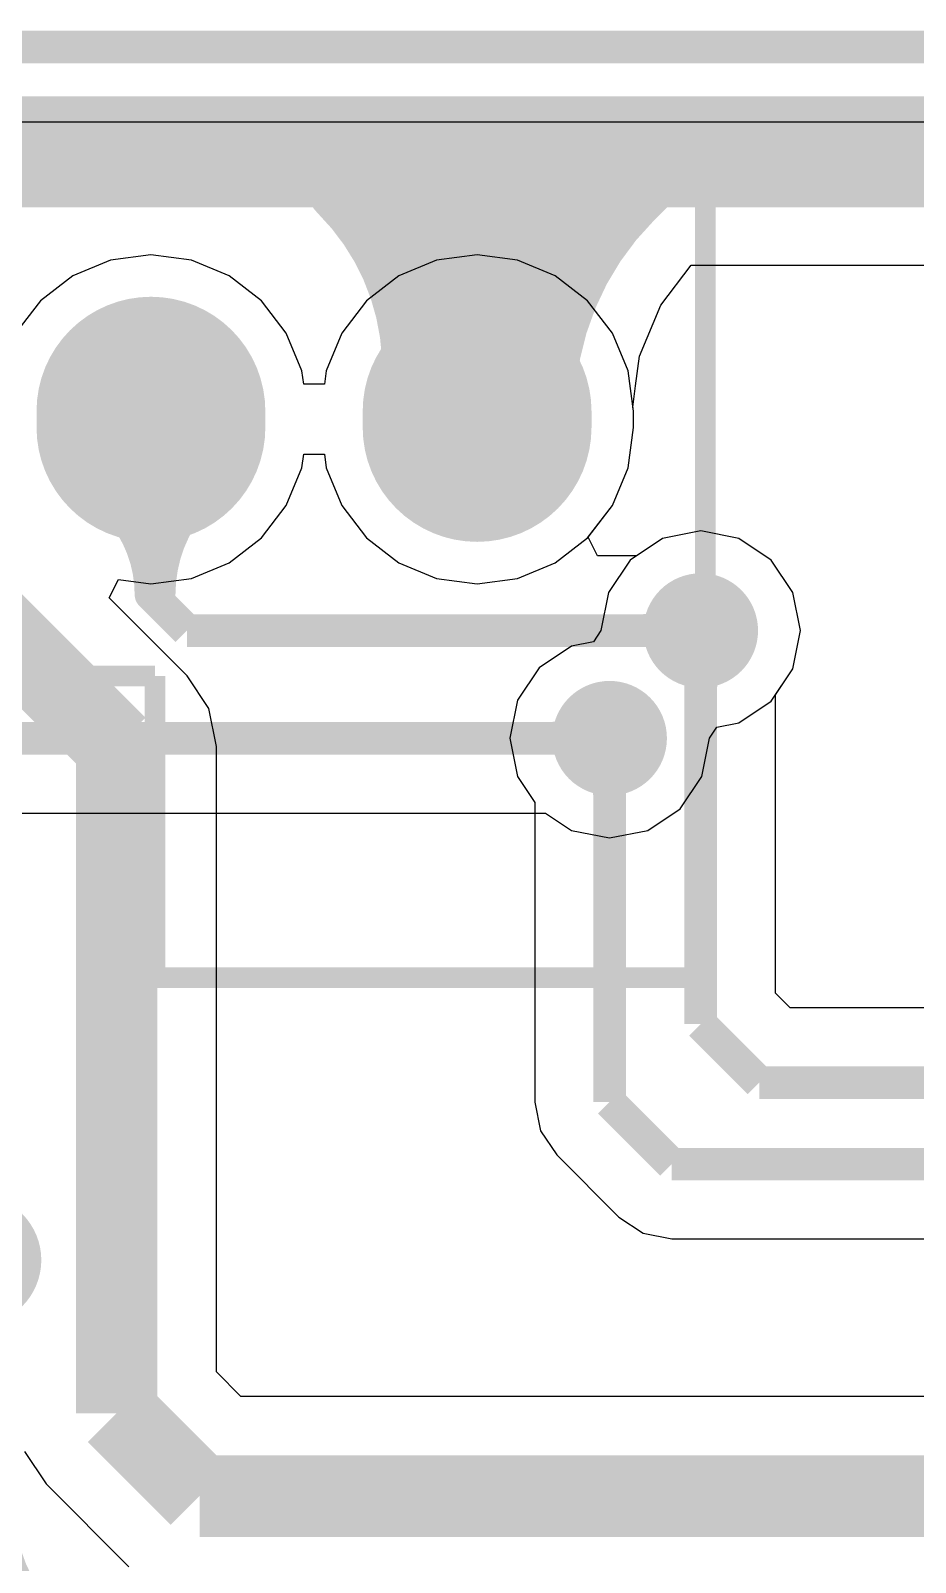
# Model space of a CAD drawing. Extents: x 81 to 196, y 150 to 213.
# Drawn here: x 148.12 to 153.55, y 203.75 to 213.14 of the extents above; entities that cross this region are included whole.
import ezdxf

# ---------------------------------------------------------------- set-up
doc = ezdxf.new("R2010")
doc.units = 0
doc.header["$MEASUREMENT"] = 0
for name, color, linetype in [('BOTTOMLAYER', 5, 'CONTINUOUS'), ('BOTTOMOVERLAY', 54, 'CONTINUOUS'), ('BOTTOMSOLDER', 6, 'CONTINUOUS'), ('KEEPOUTLAYER', 6, 'CONTINUOUS'), ('MULTILAYER', 9, 'CONTINUOUS'), ('TOPLAYER', 1, 'CONTINUOUS')]:
    doc.layers.add(name, color=color, linetype=linetype)

msp = doc.modelspace()

# ---------------------------------------------------------------- linework, layer by layer
at = {"layer": 'BOTTOMLAYER'}
for p, q in [((144.865227, 212.584515), (190.235573, 212.584515)), ((148.860772, 211.767821), (148.612774, 211.735172)), ((149.10877, 211.735172), (148.860772, 211.767821)), ((150.860773, 211.767821), (150.612775, 211.735172)), ((151.108771, 211.735172), (150.860773, 211.767821)), ((148.612774, 211.735172), (148.381674, 211.639447)), ((149.339869, 211.639447), (149.10877, 211.735172)), ((150.612775, 211.735172), (150.381675, 211.639447)), ((151.33987, 211.639447), (151.108771, 211.735172)), ((148.381674, 211.639447), (148.183227, 211.487172)), ((149.538317, 211.487172), (149.339869, 211.639447)), ((150.381675, 211.639447), (150.183228, 211.487172)), ((151.538318, 211.487172), (151.33987, 211.639447)), ((148.183227, 211.487172), (148.030951, 211.288724)), ((149.690592, 211.288724), (149.538317, 211.487172)), ((150.183228, 211.487172), (150.030952, 211.288724)), ((151.690593, 211.288724), (151.538318, 211.487172)), ((149.786317, 211.057625), (149.690592, 211.288724)), ((150.030952, 211.288724), (149.935227, 211.057625)), ((151.786318, 211.057625), (151.690593, 211.288724)), ((149.797272, 210.974414), (149.786317, 211.057625)), ((149.935227, 211.057625), (149.924272, 210.974414)), ((151.818967, 210.809627), (151.786318, 211.057625)), ((149.924272, 210.974414), (149.797272, 210.974414)), ((151.818967, 210.709627), (151.818967, 210.809627)), ((151.786318, 210.461629), (151.818967, 210.709627)), ((149.786317, 210.461629), (149.797272, 210.544839)), ((149.797272, 210.544839), (149.924272, 210.544839)), ((149.924272, 210.544839), (149.935227, 210.461629)), ((149.690592, 210.230529), (149.786317, 210.461629)), ((149.935227, 210.461629), (150.030952, 210.230529)), ((151.690593, 210.230529), (151.786318, 210.461629)), ((149.538317, 210.032082), (149.690592, 210.230529)), ((150.030952, 210.230529), (150.183228, 210.032082)), ((151.538318, 210.032082), (151.690593, 210.230529)), ((152.231974, 210.07578), (151.997865, 210.029214)), ((152.466083, 210.029214), (152.231974, 210.07578)), ((149.339869, 209.879806), (149.538317, 210.032082)), ((150.183228, 210.032082), (150.381675, 209.879806)), ((151.33987, 209.879806), (151.538318, 210.032082)), ((151.997865, 210.029214), (151.799399, 209.896601)), ((152.664549, 209.896601), (152.466083, 210.029214)), ((149.10877, 209.784081), (149.339869, 209.879806)), ((150.381675, 209.879806), (150.612775, 209.784081)), ((151.108771, 209.784081), (151.33987, 209.879806)), ((151.799399, 209.896601), (151.666786, 209.698135)), ((152.797162, 209.698135), (152.664549, 209.896601)), ((148.604704, 209.663845), (148.660876, 209.777749)), ((148.660876, 209.777749), (148.860772, 209.751432)), ((148.860772, 209.751432), (149.10877, 209.784081)), ((150.612775, 209.784081), (150.860773, 209.751432)), ((150.860773, 209.751432), (151.108771, 209.784081)), ((151.666786, 209.698135), (151.62022, 209.464031)), ((152.843728, 209.464026), (152.797162, 209.698135)), ((149.083149, 209.185401), (148.604704, 209.663845)), ((151.574614, 209.395776), (151.439065, 209.368814)), ((151.62022, 209.464026), (151.574614, 209.395776)), ((151.62022, 209.464031), (151.620218, 209.464029)), ((151.620218, 209.464029), (151.62022, 209.464026)), ((152.797162, 209.229917), (152.843728, 209.464026)), ((151.439065, 209.368814), (151.240599, 209.236201)), ((151.240599, 209.236201), (151.107986, 209.037735)), ((152.690789, 209.070722), (152.797162, 209.229917)), ((149.083149, 209.185401), (149.083151, 209.185403)), ((149.083151, 209.185403), (149.083149, 209.185401)), ((149.215762, 208.986935), (149.083149, 209.185401)), ((151.107986, 209.037735), (151.06142, 208.803626)), ((152.690789, 207.241074), (152.690789, 209.070722)), ((149.262328, 208.752826), (149.215762, 208.986935)), ((149.262328, 204.916821), (149.262328, 208.752826)), ((151.06142, 208.803626), (151.107986, 208.569517)), ((151.107986, 208.569517), (151.214359, 208.410322)), ((151.214359, 208.410322), (151.214359, 206.572414)), ((152.781254, 207.150609), (152.690789, 207.241074)), ((157.195241, 207.150609), (152.781254, 207.150609)), ((151.214359, 206.572414), (151.249284, 206.396831)), ((151.249284, 206.396831), (151.348742, 206.247982)), ((151.348742, 206.247982), (151.729742, 205.866982)), ((151.729742, 205.866982), (151.878591, 205.767523)), ((151.878591, 205.767523), (152.054174, 205.732598)), ((152.054174, 205.732598), (168.411771, 205.732598)), ((149.411969, 204.76718), (149.262328, 204.916821)), ((168.411774, 204.76718), (149.411969, 204.76718)), ((148.085386, 204.429317), (148.217999, 204.230851)), ((148.217999, 204.230851), (148.725999, 203.722851))]:
    msp.add_line(p, q, dxfattribs=at)
for points, const_width in [([(148.860772, 210.709627), (148.860772, 210.809627)], 1.2), ([(150.860773, 210.709627), (150.860773, 210.809627)], 1.2), ([(148.650574, 208.752826), (147.761574, 209.641826)], 0.499999), ([(152.231974, 207.051026), (152.231974, 209.464026)], 0.2), ([(148.650574, 204.663426), (148.650574, 208.752826)], 0.499999), ([(151.673174, 206.572414), (151.673174, 208.803626)], 0.2), ([(152.591206, 206.691794), (152.231974, 207.051026)], 0.2), ([(175.952399, 206.691794), (152.591206, 206.691794)], 0.2), ([(152.054174, 206.191414), (151.673174, 206.572414)], 0.2), ([(180.121174, 206.191414), (152.054174, 206.191414)], 0.2), ([(149.158574, 204.155426), (148.650574, 204.663426)], 0.499999), ([(169.732574, 204.155426), (149.158574, 204.155426)], 0.499999)]:
    msp.add_lwpolyline(points, dxfattribs=dict(at, const_width=const_width))
for points, const_width in [([(148.860772, 210.509627, 1), (148.860772, 211.109626, 1)], 0.599999), ([(150.860773, 210.509627, 1), (150.860773, 211.109626, 1)], 0.599999), ([(148.860772, 210.409627, 1), (148.860772, 211.009626, 1)], 0.599999), ([(150.860773, 210.409627, 1), (150.860773, 211.009626, 1)], 0.599999), ([(152.231974, 209.339028, 1), (152.231974, 209.589024, 1)], 0.249999), ([(152.125909, 209.307961, 1), (152.125909, 209.407961, 1)], 0.1), ([(152.125909, 209.307961, 1), (152.125909, 209.407961, 1)], 0.1), ([(152.125909, 209.307961, 1), (152.125909, 209.407961, 1)], 0.1), ([(152.125909, 209.307961, 1), (152.125909, 209.407961, 1)], 0.1), ([(152.338039, 209.307961, 1), (152.338039, 209.407961, 1)], 0.1), ([(152.338039, 209.307961, 1), (152.338039, 209.407961, 1)], 0.1), ([(152.338039, 209.307961, 1), (152.338039, 209.407961, 1)], 0.1), ([(152.338039, 209.307961, 1), (152.338039, 209.407961, 1)], 0.1), ([(152.231974, 209.051896, 1), (152.231974, 209.151896, 1)], 0.1), ([(152.231974, 209.051896, 1), (152.231974, 209.151896, 1)], 0.1), ([(152.231974, 209.051896, 1), (152.231974, 209.151896, 1)], 0.1), ([(152.231974, 209.051896, 1), (152.231974, 209.151896, 1)], 0.1), ([(152.231974, 209.051896, 1), (152.231974, 209.151896, 1)], 0.1), ([(152.231974, 209.051896, 1), (152.231974, 209.151896, 1)], 0.1), ([(152.231974, 209.051896, 1), (152.231974, 209.151896, 1)], 0.1), ([(152.231974, 209.051896, 1), (152.231974, 209.151896, 1)], 0.1), ([(151.673174, 208.678628, 1), (151.673174, 208.928624, 1)], 0.249999), ([(151.567109, 208.647561, 1), (151.567109, 208.747561, 1)], 0.1), ([(151.567109, 208.647561, 1), (151.567109, 208.747561, 1)], 0.1), ([(151.567109, 208.647561, 1), (151.567109, 208.747561, 1)], 0.1), ([(151.567109, 208.647561, 1), (151.567109, 208.747561, 1)], 0.1), ([(151.779239, 208.647561, 1), (151.779239, 208.747561, 1)], 0.1), ([(151.779239, 208.647561, 1), (151.779239, 208.747561, 1)], 0.1), ([(151.779239, 208.647561, 1), (151.779239, 208.747561, 1)], 0.1), ([(151.779239, 208.647561, 1), (151.779239, 208.747561, 1)], 0.1), ([(151.673174, 208.391496, 1), (151.673174, 208.491496, 1)], 0.1), ([(151.673174, 208.391496, 1), (151.673174, 208.491496, 1)], 0.1), ([(151.673174, 208.391496, 1), (151.673174, 208.491496, 1)], 0.1), ([(151.673174, 208.391496, 1), (151.673174, 208.491496, 1)], 0.1), ([(151.673174, 208.391496, 1), (151.673174, 208.491496, 1)], 0.1), ([(151.673174, 208.391496, 1), (151.673174, 208.491496, 1)], 0.1), ([(151.673174, 208.391496, 1), (151.673174, 208.491496, 1)], 0.1), ([(151.673174, 208.391496, 1), (151.673174, 208.491496, 1)], 0.1)]:
    msp.add_lwpolyline(points, format="xyb", close=True, dxfattribs=dict(at, const_width=const_width))
for points, const_width in [([(152.125909, 209.357961, -0.198912), (152.231974, 209.101896)], 0.2), ([(152.125909, 209.357961, -0.198912), (152.231974, 209.101896)], 0.2), ([(152.125909, 209.357961, -0.198912), (152.231974, 209.101896)], 0.2), ([(152.125909, 209.357961, -0.198912), (152.231974, 209.101896)], 0.2), ([(152.231974, 209.101896, -0.198912), (152.338039, 209.357961)], 0.2), ([(152.231974, 209.101896, -0.198912), (152.338039, 209.357961)], 0.2), ([(152.231974, 209.101896, -0.198912), (152.338039, 209.357961)], 0.2), ([(152.231974, 209.101896, -0.198912), (152.338039, 209.357961)], 0.2), ([(151.567109, 208.697561, -0.198912), (151.673174, 208.441496)], 0.2), ([(151.567109, 208.697561, -0.198912), (151.673174, 208.441496)], 0.2), ([(151.567109, 208.697561, -0.198912), (151.673174, 208.441496)], 0.2), ([(151.567109, 208.697561, -0.198912), (151.673174, 208.441496)], 0.2), ([(151.673174, 208.441496, -0.198912), (151.779239, 208.697561)], 0.2), ([(151.673174, 208.441496, -0.198912), (151.779239, 208.697561)], 0.2), ([(151.673174, 208.441496, -0.198912), (151.779239, 208.697561)], 0.2), ([(151.673174, 208.441496, -0.198912), (151.779239, 208.697561)], 0.2), ([(148.076328, 203.32718, -0.198912), (147.786974, 204.025746)], 0.499999)]:
    msp.add_lwpolyline(points, format="xyb", dxfattribs=dict(at, const_width=const_width))
msp.add_solid([(191.144774, 212.283426), (191.144774, 212.740626), (107.604174, 212.283426), (107.604174, 212.740626)], dxfattribs=at)
at = {"layer": 'BOTTOMOVERLAY'}
for points, const_width in [([(152.260773, 212.459626), (143.410772, 212.459626)], 0.127), ([(152.260773, 207.334627), (152.260773, 212.459626)], 0.127), ([(154.255574, 212.459626), (152.260773, 212.459626)], 0.1), ([(148.885773, 209.184626), (146.860773, 209.184626)], 0.127), ([(148.885773, 207.334627), (148.885773, 209.184626)], 0.127), ([(152.260773, 207.334627), (148.885773, 207.334627)], 0.127)]:
    msp.add_lwpolyline(points, dxfattribs=dict(at, const_width=const_width))
at = {"layer": 'BOTTOMSOLDER', "const_width": 1.4032}
for points in [[(148.860772, 210.709627), (148.860772, 210.809627)], [(150.860773, 210.709627), (150.860773, 210.809627)]]:
    msp.add_lwpolyline(points, dxfattribs=at)
at = {"layer": 'BOTTOMSOLDER'}
for points, const_width in [([(148.860772, 210.458827, 1), (148.860772, 211.160426, 1)], 0.701599), ([(150.860773, 210.458827, 1), (150.860773, 211.160426, 1)], 0.701599), ([(148.860772, 210.358827, 1), (148.860772, 211.060426, 1)], 0.701599), ([(150.860773, 210.358827, 1), (150.860773, 211.060426, 1)], 0.701599), ([(152.231974, 209.288228, 1), (152.231974, 209.639824, 1)], 0.351599), ([(151.673174, 208.627828, 1), (151.673174, 208.979424, 1)], 0.351599), ([(147.786974, 205.402426, 1), (147.786974, 205.804026, 1)], 0.401599)]:
    msp.add_lwpolyline(points, format="xyb", close=True, dxfattribs=dict(at, const_width=const_width))
at = {"layer": 'KEEPOUTLAYER', "const_width": 0.2}
msp.add_lwpolyline([(194.585044, 213.043331), (144.865227, 213.043331)], dxfattribs=at)
at = {"layer": 'MULTILAYER', "const_width": 1.2}
for points in [[(148.860772, 210.709627), (148.860772, 210.809627)], [(150.860773, 210.709627), (150.860773, 210.809627)]]:
    msp.add_lwpolyline(points, dxfattribs=at)
at = {"layer": 'MULTILAYER'}
for points, const_width in [([(148.860772, 210.509627, 1), (148.860772, 211.109626, 1)], 0.599999), ([(150.860773, 210.509627, 1), (150.860773, 211.109626, 1)], 0.599999), ([(148.860772, 210.409627, 1), (148.860772, 211.009626, 1)], 0.599999), ([(150.860773, 210.409627, 1), (150.860773, 211.009626, 1)], 0.599999), ([(152.231974, 209.339028, 1), (152.231974, 209.589024, 1)], 0.249999), ([(151.673174, 208.678628, 1), (151.673174, 208.928624, 1)], 0.249999)]:
    msp.add_lwpolyline(points, format="xyb", close=True, dxfattribs=dict(at, const_width=const_width))
at = {"layer": 'TOPLAYER'}
for p, q in [((151.986707, 211.46039), (152.173648, 211.704019)), ((152.173648, 211.704019), (155.308419, 211.704019)), ((151.856684, 211.146486), (151.986707, 211.46039)), ((151.832843, 210.965407), (151.856684, 211.146486)), ((151.815653, 210.834813), (151.832843, 210.965407)), ((151.818967, 210.809627), (151.815653, 210.834813)), ((151.818967, 210.709627), (151.818967, 210.809627)), ((151.786318, 210.461629), (151.818967, 210.709627)), ((151.690593, 210.230529), (151.786318, 210.461629)), ((151.541897, 210.036745), (151.690593, 210.230529)), ((152.231974, 210.07578), (151.997865, 210.029214)), ((152.466083, 210.029214), (152.231974, 210.07578)), ((151.598069, 209.922841), (151.541897, 210.036745)), ((151.997865, 210.029214), (151.83867, 209.922841)), ((152.664549, 209.896601), (152.466083, 210.029214)), ((151.83867, 209.922841), (151.598069, 209.922841)), ((152.797162, 209.698135), (152.664549, 209.896601)), ((152.843728, 209.464026), (152.797162, 209.698135)), ((152.797162, 209.229917), (152.843728, 209.464026)), ((152.664549, 209.031451), (152.797162, 209.229917)), ((152.466083, 208.898838), (152.664549, 209.031451)), ((152.284928, 208.803626), (152.330534, 208.871876)), ((152.330534, 208.871876), (152.466083, 208.898838)), ((152.238362, 208.569517), (152.284928, 208.803621)), ((152.28493, 208.803623), (152.284928, 208.803626)), ((152.284928, 208.803621), (152.28493, 208.803623)), ((152.105749, 208.371051), (152.238362, 208.569517)), ((151.907283, 208.238438), (152.105749, 208.371051)), ((147.329774, 208.344811), (151.27987, 208.344811)), ((151.27987, 208.344811), (151.439065, 208.238438)), ((151.439065, 208.238438), (151.673174, 208.191872)), ((151.673174, 208.191872), (151.907283, 208.238438))]:
    msp.add_line(p, q, dxfattribs=at)
for points, const_width in [([(173.999774, 212.359626), (144.180174, 212.359626)], 0.599999), ([(150.911174, 210.759627), (150.911174, 212.359626)], 0.599999), ([(150.961974, 211.419826), (151.901774, 212.359626)], 0.599999), ([(151.038174, 211.292826), (150.098374, 212.232626)], 0.599999), ([(148.860772, 210.709627), (148.860772, 210.809627)], 1.2), ([(150.860773, 210.709627), (150.860773, 210.809627)], 1.2), ([(148.860772, 209.685628), (148.860772, 210.759627)], 0.2), ([(148.911173, 209.686027), (148.911173, 210.759627)], 0.2), ([(149.082374, 209.464026), (148.860772, 209.685628)], 0.2), ([(152.231974, 209.464026), (149.082374, 209.464026)], 0.2), ([(151.673174, 208.803626), (147.329774, 208.803626)], 0.2)]:
    msp.add_lwpolyline(points, dxfattribs=dict(at, const_width=const_width))
for points, const_width in [([(150.098425, 212.232578, -0.234562), (150.563552, 210.850355)], 0.599999), ([(150.098425, 212.232578, -0.234562), (150.563552, 210.850355)], 0.599999), ([(150.098425, 212.232578, -0.234562), (150.563552, 210.850355)], 0.599999), ([(150.098425, 212.232578, -0.234562), (150.563552, 210.850355)], 0.599999), ([(151.160772, 210.809627, -0.198912), (151.732821, 212.19067)], 0.599999), ([(151.160772, 210.809627, -0.198912), (151.732821, 212.19067)], 0.599999), ([(151.160772, 210.809627, -0.198912), (151.732821, 212.19067)], 0.599999), ([(151.160772, 210.809627, -0.198912), (151.732821, 212.19067)], 0.599999), ([(150.911174, 211.655568, -0.198912), (150.648642, 211.021757)], 0.599999), ([(150.911174, 211.655568, -0.198912), (150.648642, 211.021757)], 0.599999), ([(150.911174, 211.655568, -0.198912), (150.648642, 211.021757)], 0.599999), ([(150.911174, 211.655568, -0.198912), (150.648642, 211.021757)], 0.599999), ([(151.072906, 211.02176, -0.198912), (150.911174, 211.412211)], 0.599999), ([(151.072906, 211.02176, -0.198912), (150.911174, 211.412211)], 0.599999), ([(151.072906, 211.02176, -0.198912), (150.911174, 211.412211)], 0.599999), ([(151.072906, 211.02176, -0.198912), (150.911174, 211.412211)], 0.599999), ([(148.676292, 210.473054, -0.231112), (148.860772, 210.095259)], 0.2), ([(148.676292, 210.473054, -0.231112), (148.860772, 210.095259)], 0.2), ([(148.676292, 210.473054, -0.231112), (148.860772, 210.095259)], 0.2), ([(148.676292, 210.473054, -0.231112), (148.860772, 210.095259)], 0.2), ([(148.695352, 210.459355, -0.251818), (148.911173, 210.058005)], 0.2), ([(148.695352, 210.459355, -0.251818), (148.911173, 210.058005)], 0.2), ([(148.695352, 210.459355, -0.251818), (148.911173, 210.058005)], 0.2), ([(148.695352, 210.459355, -0.251818), (148.911173, 210.058005)], 0.2), ([(148.860772, 210.095259, -0.231112), (149.045252, 210.473054)], 0.2), ([(148.860772, 210.095259, -0.231112), (149.045252, 210.473054)], 0.2), ([(148.860772, 210.095259, -0.231112), (149.045252, 210.473054)], 0.2), ([(148.860772, 210.095259, -0.231112), (149.045252, 210.473054)], 0.2), ([(148.911173, 209.68607, -0.209945), (149.199036, 210.341418)], 0.2), ([(148.911173, 209.68607, -0.209945), (149.199036, 210.341418)], 0.2), ([(148.911173, 209.68607, -0.209945), (149.199036, 210.341418)], 0.2), ([(148.911173, 209.68607, -0.209945), (149.199036, 210.341418)], 0.2), ([(148.553305, 210.315337, -0.231112), (148.860772, 209.685679)], 0.2), ([(148.553305, 210.315337, -0.231112), (148.860772, 209.685679)], 0.2), ([(148.553305, 210.315337, -0.231112), (148.860772, 209.685679)], 0.2), ([(148.553305, 210.315337, -0.231112), (148.860772, 209.685679)], 0.2), ([(148.585072, 210.292508, -0.251818), (148.911173, 209.686075)], 0.2), ([(148.585072, 210.292508, -0.251818), (148.911173, 209.686075)], 0.2), ([(148.585072, 210.292508, -0.251818), (148.911173, 209.686075)], 0.2), ([(148.585072, 210.292508, -0.251818), (148.911173, 209.686075)], 0.2), ([(148.860772, 209.685679, -0.231112), (149.168239, 210.315337)], 0.2), ([(148.860772, 209.685679, -0.231112), (149.168239, 210.315337)], 0.2), ([(148.860772, 209.685679, -0.231112), (149.168239, 210.315337)], 0.2), ([(148.860772, 209.685679, -0.231112), (149.168239, 210.315337)], 0.2), ([(152.125909, 209.570091, -0.198912), (151.869844, 209.464026)], 0.2), ([(152.125909, 209.570091, -0.198912), (151.869844, 209.464026)], 0.2), ([(152.125909, 209.570091, -0.198912), (151.869844, 209.464026)], 0.2), ([(152.125909, 209.570091, -0.198912), (151.869844, 209.464026)], 0.2), ([(151.869844, 209.464026, -0.198912), (152.125909, 209.357961)], 0.2), ([(151.869844, 209.464026, -0.198912), (152.125909, 209.357961)], 0.2), ([(151.869844, 209.464026, -0.198912), (152.125909, 209.357961)], 0.2), ([(151.869844, 209.464026, -0.198912), (152.125909, 209.357961)], 0.2), ([(151.567109, 208.909691, -0.198912), (151.311044, 208.803626)], 0.2), ([(151.567109, 208.909691, -0.198912), (151.311044, 208.803626)], 0.2), ([(151.567109, 208.909691, -0.198912), (151.311044, 208.803626)], 0.2), ([(151.567109, 208.909691, -0.198912), (151.311044, 208.803626)], 0.2), ([(151.311044, 208.803626, -0.198912), (151.567109, 208.697561)], 0.2), ([(151.311044, 208.803626, -0.198912), (151.567109, 208.697561)], 0.2), ([(151.311044, 208.803626, -0.198912), (151.567109, 208.697561)], 0.2), ([(151.311044, 208.803626, -0.198912), (151.567109, 208.697561)], 0.2)]:
    msp.add_lwpolyline(points, format="xyb", dxfattribs=dict(at, const_width=const_width))
for points, const_width in [([(150.098425, 212.082578, 1), (150.098425, 212.382577, 1)], 0.299999), ([(150.098425, 212.082578, 1), (150.098425, 212.382577, 1)], 0.299999), ([(150.098425, 212.082578, 1), (150.098425, 212.382577, 1)], 0.299999), ([(150.098425, 212.082578, 1), (150.098425, 212.382577, 1)], 0.299999), ([(151.732821, 212.040671, 1), (151.732821, 212.34067, 1)], 0.299999), ([(151.732821, 212.040671, 1), (151.732821, 212.34067, 1)], 0.299999), ([(151.732821, 212.040671, 1), (151.732821, 212.34067, 1)], 0.299999), ([(151.732821, 212.040671, 1), (151.732821, 212.34067, 1)], 0.299999), ([(150.911174, 211.505569, 1), (150.911174, 211.805568, 1)], 0.299999), ([(150.911174, 211.505569, 1), (150.911174, 211.805568, 1)], 0.299999), ([(150.911174, 211.505569, 1), (150.911174, 211.805568, 1)], 0.299999), ([(150.911174, 211.505569, 1), (150.911174, 211.805568, 1)], 0.299999), ([(150.911174, 211.262211, 1), (150.911174, 211.562211, 1)], 0.299999), ([(150.911174, 211.262211, 1), (150.911174, 211.562211, 1)], 0.299999), ([(150.911174, 211.262211, 1), (150.911174, 211.562211, 1)], 0.299999), ([(150.911174, 211.262211, 1), (150.911174, 211.562211, 1)], 0.299999), ([(148.860772, 210.509627, 1), (148.860772, 211.109626, 1)], 0.599999), ([(150.860773, 210.509627, 1), (150.860773, 211.109626, 1)], 0.599999), ([(148.860772, 210.409627, 1), (148.860772, 211.009626, 1)], 0.599999), ([(150.860773, 210.409627, 1), (150.860773, 211.009626, 1)], 0.599999), ([(150.648642, 210.871757, 1), (150.648642, 211.171757, 1)], 0.299999), ([(150.648642, 210.871757, 1), (150.648642, 211.171757, 1)], 0.299999), ([(150.648642, 210.871757, 1), (150.648642, 211.171757, 1)], 0.299999), ([(150.648642, 210.871757, 1), (150.648642, 211.171757, 1)], 0.299999), ([(151.072906, 210.87176, 1), (151.072906, 211.171759, 1)], 0.299999), ([(151.072906, 210.87176, 1), (151.072906, 211.171759, 1)], 0.299999), ([(151.072906, 210.87176, 1), (151.072906, 211.171759, 1)], 0.299999), ([(151.072906, 210.87176, 1), (151.072906, 211.171759, 1)], 0.299999), ([(150.563552, 210.700356, 1), (150.563552, 211.000355, 1)], 0.299999), ([(150.563552, 210.700356, 1), (150.563552, 211.000355, 1)], 0.299999), ([(150.563552, 210.700356, 1), (150.563552, 211.000355, 1)], 0.299999), ([(150.563552, 210.700356, 1), (150.563552, 211.000355, 1)], 0.299999), ([(151.160772, 210.659627, 1), (151.160772, 210.959626, 1)], 0.299999), ([(151.160772, 210.659627, 1), (151.160772, 210.959626, 1)], 0.299999), ([(151.160772, 210.659627, 1), (151.160772, 210.959626, 1)], 0.299999), ([(151.160772, 210.659627, 1), (151.160772, 210.959626, 1)], 0.299999), ([(148.676292, 210.423054, 1), (148.676292, 210.523054, 1)], 0.1), ([(148.676292, 210.423054, 1), (148.676292, 210.523054, 1)], 0.1), ([(148.676292, 210.423054, 1), (148.676292, 210.523054, 1)], 0.1), ([(148.676292, 210.423054, 1), (148.676292, 210.523054, 1)], 0.1), ([(148.695352, 210.409356, 1), (148.695352, 210.509355, 1)], 0.1), ([(148.695352, 210.409356, 1), (148.695352, 210.509355, 1)], 0.1), ([(148.695352, 210.409356, 1), (148.695352, 210.509355, 1)], 0.1), ([(148.695352, 210.409356, 1), (148.695352, 210.509355, 1)], 0.1), ([(149.045252, 210.423054, 1), (149.045252, 210.523054, 1)], 0.1), ([(149.045252, 210.423054, 1), (149.045252, 210.523054, 1)], 0.1), ([(149.045252, 210.423054, 1), (149.045252, 210.523054, 1)], 0.1), ([(149.045252, 210.423054, 1), (149.045252, 210.523054, 1)], 0.1), ([(149.199036, 210.291418, 1), (149.199036, 210.391418, 1)], 0.1), ([(149.199036, 210.291418, 1), (149.199036, 210.391418, 1)], 0.1), ([(149.199036, 210.291418, 1), (149.199036, 210.391418, 1)], 0.1), ([(149.199036, 210.291418, 1), (149.199036, 210.391418, 1)], 0.1), ([(148.553305, 210.265338, 1), (148.553305, 210.365337, 1)], 0.1), ([(148.553305, 210.265338, 1), (148.553305, 210.365337, 1)], 0.1), ([(148.553305, 210.265338, 1), (148.553305, 210.365337, 1)], 0.1), ([(148.553305, 210.265338, 1), (148.553305, 210.365337, 1)], 0.1), ([(148.585072, 210.242508, 1), (148.585072, 210.342508, 1)], 0.1), ([(148.585072, 210.242508, 1), (148.585072, 210.342508, 1)], 0.1), ([(148.585072, 210.242508, 1), (148.585072, 210.342508, 1)], 0.1), ([(148.585072, 210.242508, 1), (148.585072, 210.342508, 1)], 0.1), ([(149.168239, 210.265338, 1), (149.168239, 210.365337, 1)], 0.1), ([(149.168239, 210.265338, 1), (149.168239, 210.365337, 1)], 0.1), ([(149.168239, 210.265338, 1), (149.168239, 210.365337, 1)], 0.1), ([(149.168239, 210.265338, 1), (149.168239, 210.365337, 1)], 0.1), ([(148.860772, 210.045259, 1), (148.860772, 210.145259, 1)], 0.1), ([(148.860772, 210.045259, 1), (148.860772, 210.145259, 1)], 0.1), ([(148.860772, 210.045259, 1), (148.860772, 210.145259, 1)], 0.1), ([(148.860772, 210.045259, 1), (148.860772, 210.145259, 1)], 0.1), ([(148.860772, 210.045259, 1), (148.860772, 210.145259, 1)], 0.1), ([(148.860772, 210.045259, 1), (148.860772, 210.145259, 1)], 0.1), ([(148.860772, 210.045259, 1), (148.860772, 210.145259, 1)], 0.1), ([(148.860772, 210.045259, 1), (148.860772, 210.145259, 1)], 0.1), ([(148.911173, 210.008005, 1), (148.911173, 210.108005, 1)], 0.1), ([(148.911173, 210.008005, 1), (148.911173, 210.108005, 1)], 0.1), ([(148.911173, 210.008005, 1), (148.911173, 210.108005, 1)], 0.1), ([(148.911173, 210.008005, 1), (148.911173, 210.108005, 1)], 0.1), ([(148.860772, 209.635679, 1), (148.860772, 209.735679, 1)], 0.1), ([(148.860772, 209.635679, 1), (148.860772, 209.735679, 1)], 0.1), ([(148.860772, 209.635679, 1), (148.860772, 209.735679, 1)], 0.1), ([(148.860772, 209.635679, 1), (148.860772, 209.735679, 1)], 0.1), ([(148.860772, 209.635679, 1), (148.860772, 209.735679, 1)], 0.1), ([(148.860772, 209.635679, 1), (148.860772, 209.735679, 1)], 0.1), ([(148.860772, 209.635679, 1), (148.860772, 209.735679, 1)], 0.1), ([(148.860772, 209.635679, 1), (148.860772, 209.735679, 1)], 0.1), ([(148.911173, 209.636075, 1), (148.911173, 209.736075, 1)], 0.1), ([(148.911173, 209.636075, 1), (148.911173, 209.736075, 1)], 0.1), ([(148.911173, 209.636075, 1), (148.911173, 209.736075, 1)], 0.1), ([(148.911173, 209.636075, 1), (148.911173, 209.736075, 1)], 0.1), ([(148.911173, 209.63607, 1), (148.911173, 209.73607, 1)], 0.1), ([(148.911173, 209.63607, 1), (148.911173, 209.73607, 1)], 0.1), ([(148.911173, 209.63607, 1), (148.911173, 209.73607, 1)], 0.1), ([(148.911173, 209.63607, 1), (148.911173, 209.73607, 1)], 0.1), ([(152.231974, 209.339028, 1), (152.231974, 209.589024, 1)], 0.249999), ([(152.125909, 209.520091, 1), (152.125909, 209.620091, 1)], 0.1), ([(152.125909, 209.520091, 1), (152.125909, 209.620091, 1)], 0.1), ([(152.125909, 209.520091, 1), (152.125909, 209.620091, 1)], 0.1), ([(152.125909, 209.520091, 1), (152.125909, 209.620091, 1)], 0.1), ([(151.869844, 209.414026, 1), (151.869844, 209.514026, 1)], 0.1), ([(151.869844, 209.414026, 1), (151.869844, 209.514026, 1)], 0.1), ([(151.869844, 209.414026, 1), (151.869844, 209.514026, 1)], 0.1), ([(151.869844, 209.414026, 1), (151.869844, 209.514026, 1)], 0.1), ([(151.869844, 209.414026, 1), (151.869844, 209.514026, 1)], 0.1), ([(151.869844, 209.414026, 1), (151.869844, 209.514026, 1)], 0.1), ([(151.869844, 209.414026, 1), (151.869844, 209.514026, 1)], 0.1), ([(151.869844, 209.414026, 1), (151.869844, 209.514026, 1)], 0.1), ([(152.125909, 209.307961, 1), (152.125909, 209.407961, 1)], 0.1), ([(152.125909, 209.307961, 1), (152.125909, 209.407961, 1)], 0.1), ([(152.125909, 209.307961, 1), (152.125909, 209.407961, 1)], 0.1), ([(152.125909, 209.307961, 1), (152.125909, 209.407961, 1)], 0.1), ([(151.673174, 208.678628, 1), (151.673174, 208.928624, 1)], 0.249999), ([(151.567109, 208.859691, 1), (151.567109, 208.959691, 1)], 0.1), ([(151.567109, 208.859691, 1), (151.567109, 208.959691, 1)], 0.1), ([(151.567109, 208.859691, 1), (151.567109, 208.959691, 1)], 0.1), ([(151.567109, 208.859691, 1), (151.567109, 208.959691, 1)], 0.1), ([(151.311044, 208.753626, 1), (151.311044, 208.853626, 1)], 0.1), ([(151.311044, 208.753626, 1), (151.311044, 208.853626, 1)], 0.1), ([(151.311044, 208.753626, 1), (151.311044, 208.853626, 1)], 0.1), ([(151.311044, 208.753626, 1), (151.311044, 208.853626, 1)], 0.1), ([(151.311044, 208.753626, 1), (151.311044, 208.853626, 1)], 0.1), ([(151.311044, 208.753626, 1), (151.311044, 208.853626, 1)], 0.1), ([(151.311044, 208.753626, 1), (151.311044, 208.853626, 1)], 0.1), ([(151.311044, 208.753626, 1), (151.311044, 208.853626, 1)], 0.1), ([(151.567109, 208.647561, 1), (151.567109, 208.747561, 1)], 0.1), ([(151.567109, 208.647561, 1), (151.567109, 208.747561, 1)], 0.1), ([(151.567109, 208.647561, 1), (151.567109, 208.747561, 1)], 0.1), ([(151.567109, 208.647561, 1), (151.567109, 208.747561, 1)], 0.1)]:
    msp.add_lwpolyline(points, format="xyb", close=True, dxfattribs=dict(at, const_width=const_width))

doc.saveas('drawing.dxf')
